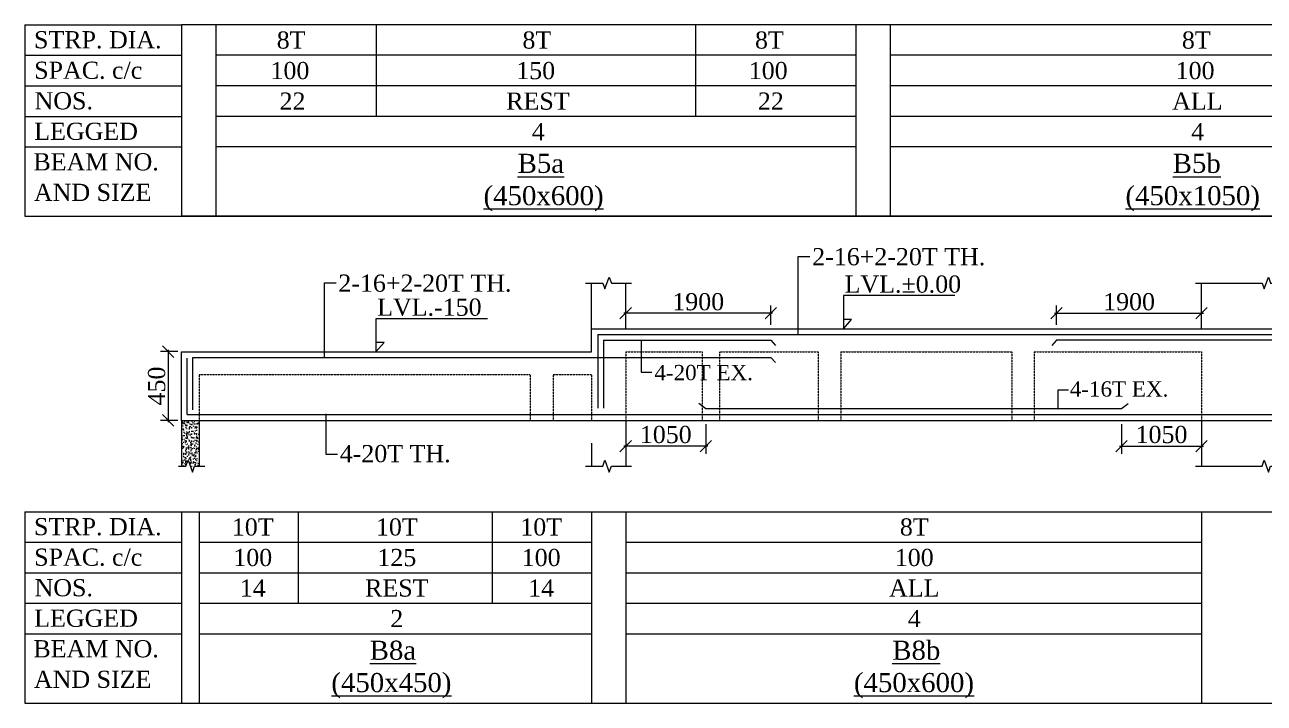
# Model space of a CAD drawing. Header units: millimetres. Extents: x 9781889 to 10654170, y -7832723 to -7608561.
# Drawn here: x 9914775 to 9931014, y -7786280 to -7777391 of the extents above; entities that cross this region are included whole.
import ezdxf
from ezdxf.enums import TextEntityAlignment as Align

# ---------------------------------------------------------------- set-up
doc = ezdxf.new("R2010")
doc.units = ezdxf.units.MM
doc.header["$LTSCALE"] = 10
doc.header["$PDMODE"] = 3
doc.linetypes.add('HIDDEN', pattern=[0.375, 0.25, -0.125])
for name, color, linetype, lineweight in [('LVL', 3, 'Continuous', 0), ('S-CUT OUT LINE', 9, 'Continuous', 0), ('S-DIM L.S.', 7, 'Continuous', 0), ('S-HATCH', 8, 'Continuous', 0), ('S-L.S.SECTION', 5, 'Continuous', 0), ('S-L.S.SLAB LINE', 252, 'HIDDEN', 0), ('S-L.S.STEEL', 1, 'Continuous', 9), ('S-SECTION MARK', 7, 'Continuous', 0), ('S-SHEET', 251, 'Continuous', 0), ('S-TEXT', 7, 'Continuous', 0), ('S-TEXT L.S. BEAM NO.', 30, 'Continuous', 0), ('S-TEXT. L.S.', 7, 'Continuous', 0)]:
    doc.layers.add(name, color=color, linetype=linetype, lineweight=lineweight)
doc.styles.add('135', font='arial.ttf', dxfattribs={"width": 0.8, "height": 135})
doc.styles.get("Standard").update_dxf_attribs({"font": 'arial.ttf'})
doc.styles.add('TEXT', font='times.ttf')
doc.dimstyles.new('75', dxfattribs={"dimtxt": 135, "dimasz": 90, "dimexe": 0.1, "dimexo": 0.03, "dimgap": 0.09, "dimtad": 1, "dimdec": 0, "dimzin": 0, "dimdsep": 46, "dimtxsty": '135', "dimblk": 'ARCHTICK', "dimcen": 0.09, "dimclrd": 256, "dimclre": 256, "dimclrt": 256, "dimadec": 0, "dimazin": 0, "dimtfac": 1, "dimtdec": 0, "dimtofl": 0, "dimtmove": 1, "dimatfit": 3, "dimldrblk": 'DOTSMALL', "dimfxl": 1, "dimtolj": 1, "dimtzin": 0, "dimlwd": -1, "dimlwe": -1, "dimarcsym": 0})
doc.dimstyles.new('SETU_1', dxfattribs={"dimtxt": 200, "dimasz": 150, "dimexe": 100, "dimexo": 50, "dimgap": 35, "dimtad": 1, "dimdec": 0, "dimzin": 0, "dimdsep": 46, "dimtxsty": 'Standard', "dimblk": 'OBLIQUE', "dimcen": 150, "dimdle": 25, "dimclrd": 256, "dimclre": 7, "dimclrt": 256, "dimadec": 0, "dimazin": 0, "dimtfac": 1, "dimtdec": 0, "dimtofl": 0, "dimtmove": 1, "dimatfit": 3, "dimfxl": 1, "dimtolj": 1, "dimtzin": 0, "dimlwd": -1, "dimlwe": 5, "dimarcsym": 1})

# ---------------------------------------------------------------- blocks, each defined once
blk = doc.blocks.new('_ArchTick')
at = {"color": 0, "linetype": 'ByBlock', "const_width": 0.15}
blk.add_lwpolyline([(-0.5, -0.5), (0.5, 0.5)], dxfattribs=at)
blk = doc.blocks.new('_Oblique')
at = {"color": 0, "linetype": 'ByBlock', "lineweight": -2}
blk.add_line((-0.5, -0.5), (0.5, 0.5), dxfattribs=at)
blk = doc.blocks.new('*D83')
at = {"layer": 'Defpoints', "color": 0, "transparency": 16777216}
for p in [(9916828, -7781674), (9916653, -7782574), (9916828, -7782574, 0)]:
    blk.add_point(p, dxfattribs=at)
at = {"layer": 'S-DIM L.S.', "color": 7, "lineweight": 5, "transparency": 16777216}
for p, q in [((9916778, -7781674), (9916553, -7781674)), ((9916778, -7782574), (9916553, -7782574))]:
    blk.add_line(p, q, dxfattribs=at)
at = {"layer": 'S-DIM L.S.', "transparency": 16777216}
blk.add_line((9916653, -7781649), (9916653, -7782599), dxfattribs=at)
at = {"layer": 'S-DIM L.S.', "transparency": 16777216, "xscale": 150, "yscale": 150, "zscale": 150}
for p, rotation in [((9916653, -7781674), 90), ((9916653, -7782574), 270)]:
    blk.add_blockref('_Oblique', p, dxfattribs=dict(at, rotation=rotation))
at = {"layer": 'S-DIM L.S.', "transparency": 16777216, "insert": (9916503, -7782124), "char_height": 225, "attachment_point": 5, "rotation": 90, "style": 'TEXT'}
blk.add_mtext('\\A1;450', dxfattribs=at)
blk = doc.blocks.new('*D84')
at = {"layer": 'Defpoints', "color": 0, "transparency": 16777216}
for p in [(9922648, -7781171), (9922648, -7781374, 0), (9924548, -7781374, 0)]:
    blk.add_point(p, dxfattribs=at)
at = {"layer": 'S-DIM L.S.', "transparency": 16777216}
blk.add_line((9924573, -7781171), (9922623, -7781171), dxfattribs=at)
at = {"layer": 'S-DIM L.S.', "color": 7, "lineweight": 5, "transparency": 16777216}
for p, q in [((9922648, -7781324), (9922648, -7781071)), ((9924548, -7781324), (9924548, -7781071))]:
    blk.add_line(p, q, dxfattribs=at)
at = {"layer": 'S-DIM L.S.', "transparency": 16777216, "xscale": 150, "yscale": 150, "zscale": 150, "rotation": 180}
blk.add_blockref('_Oblique', (9922648, -7781171), dxfattribs=at)
at = {"layer": 'S-DIM L.S.', "transparency": 16777216, "xscale": 150, "yscale": 150, "zscale": 150}
blk.add_blockref('_Oblique', (9924548, -7781171), dxfattribs=at)
at = {"layer": 'S-DIM L.S.', "transparency": 16777216, "insert": (9923598, -7781021), "char_height": 225, "attachment_point": 5, "style": 'TEXT'}
blk.add_mtext('\\A1;1900', dxfattribs=at)
blk = doc.blocks.new('*D85')
at = {"layer": 'Defpoints', "color": 0, "transparency": 16777216}
for p in [(9929143, -7782574, 0), (9930193, -7782574, 0), (9930193, -7782911)]:
    blk.add_point(p, dxfattribs=at)
at = {"layer": 'S-DIM L.S.', "color": 7, "lineweight": 5, "transparency": 16777216}
for p, q in [((9929143, -7782624), (9929143, -7783011)), ((9930193, -7782624), (9930193, -7783011))]:
    blk.add_line(p, q, dxfattribs=at)
at = {"layer": 'S-DIM L.S.', "transparency": 16777216}
blk.add_line((9929118, -7782911), (9930218, -7782911), dxfattribs=at)
at = {"layer": 'S-DIM L.S.', "transparency": 16777216, "xscale": 150, "yscale": 150, "zscale": 150, "rotation": 180}
blk.add_blockref('_Oblique', (9929143, -7782911), dxfattribs=at)
at = {"layer": 'S-DIM L.S.', "transparency": 16777216, "xscale": 150, "yscale": 150, "zscale": 150}
blk.add_blockref('_Oblique', (9930193, -7782911), dxfattribs=at)
at = {"layer": 'S-DIM L.S.', "transparency": 16777216, "insert": (9929668, -7782761), "char_height": 225, "attachment_point": 5, "style": 'TEXT'}
blk.add_mtext('\\A1;1050', dxfattribs=at)
blk = doc.blocks.new('*D86')
at = {"layer": 'Defpoints', "color": 0, "transparency": 16777216}
for p in [(9922648, -7782574, 0), (9923698, -7782574, 0), (9922648, -7782911)]:
    blk.add_point(p, dxfattribs=at)
at = {"layer": 'S-DIM L.S.', "color": 7, "lineweight": 5, "transparency": 16777216}
for p, q in [((9922648, -7782624), (9922648, -7783011)), ((9923698, -7782624), (9923698, -7783011))]:
    blk.add_line(p, q, dxfattribs=at)
at = {"layer": 'S-DIM L.S.', "transparency": 16777216}
blk.add_line((9923723, -7782911), (9922623, -7782911), dxfattribs=at)
at = {"layer": 'S-DIM L.S.', "transparency": 16777216, "xscale": 150, "yscale": 150, "zscale": 150, "rotation": 180}
blk.add_blockref('_Oblique', (9922648, -7782911), dxfattribs=at)
at = {"layer": 'S-DIM L.S.', "transparency": 16777216, "xscale": 150, "yscale": 150, "zscale": 150}
blk.add_blockref('_Oblique', (9923698, -7782911), dxfattribs=at)
at = {"layer": 'S-DIM L.S.', "transparency": 16777216, "insert": (9923173, -7782761), "char_height": 225, "attachment_point": 5, "style": 'TEXT'}
blk.add_mtext('\\A1;1050', dxfattribs=at)
blk = doc.blocks.new('*D87')
at = {"layer": 'Defpoints', "color": 0, "transparency": 16777216}
for p in [(9930193, -7781171), (9928293, -7781374, 0), (9930193, -7781374, 0)]:
    blk.add_point(p, dxfattribs=at)
at = {"layer": 'S-DIM L.S.', "transparency": 16777216}
blk.add_line((9928268, -7781171), (9930218, -7781171), dxfattribs=at)
at = {"layer": 'S-DIM L.S.', "color": 7, "lineweight": 5, "transparency": 16777216}
for p, q in [((9928293, -7781324), (9928293, -7781071)), ((9930193, -7781324), (9930193, -7781071))]:
    blk.add_line(p, q, dxfattribs=at)
at = {"layer": 'S-DIM L.S.', "transparency": 16777216, "xscale": 150, "yscale": 150, "zscale": 150, "rotation": 180}
blk.add_blockref('_Oblique', (9928293, -7781171), dxfattribs=at)
at = {"layer": 'S-DIM L.S.', "transparency": 16777216, "xscale": 150, "yscale": 150, "zscale": 150}
blk.add_blockref('_Oblique', (9930193, -7781171), dxfattribs=at)
at = {"layer": 'S-DIM L.S.', "transparency": 16777216, "insert": (9929243, -7781021), "char_height": 225, "attachment_point": 5, "style": 'TEXT'}
blk.add_mtext('\\A1;1900', dxfattribs=at)

msp = doc.modelspace()

# ---------------------------------------------------------------- hatches: boundary and pattern name
at = {"layer": 'S-HATCH'}
h = msp.add_hatch(dxfattribs=at)
h.set_pattern_fill('AR-CONC', color=256, scale=0.5)
h.set_pattern_definition([(50, (123099.43, -53957.326), (91.0923345, -7.96954277), [9.525, -104.775]), (355, (123099.43, -53957.33), (-17.6217107, 95.5284226), [7.62, -83.8202921]), (100.4514447, (123107.02, -53957.99), (73.47062355, 87.55887596), [8.0950044, -89.0451223]), (46.1842, (123099.43, -53931.93), (135.5395204, -21.021164), [14.2875, -157.1625]), (96.6355576, (123110.72, -53933.68), (118.702067, 123.7130623), [12.1425116, -133.5678041]), (351.1841512, (123099.43, -53931.93), (118.702067, 123.7130623), [11.4299835, -125.729866]), (21, (123112.13, -53938.276), (75.80719563, -51.1325991), [9.525, -104.775]), (326, (123112.13, -53938.28), (30.9010142, 92.09398306), [7.62, -83.82]), (71.451445, (123118.445, -53942.54), (106.70820964, 40.96138444), [8.0950044, -89.0449688]), (37.5, (123099.428, -53957.326), (1.544301625, 42.27751944), [0, -82.804, 0, -85.09, 0, -84.1375]), (7.5, (123099.43, -53957.326), (33.40983126, 50.09028741), [0, -48.514, 0, -80.899, 0, -32.0675]), (327.5, (123071.107, -53957.326), (67.79529758, -2.864372), [0, -31.75, 0, -99.06, 0, -131.445]), (317.5, (123058.41, -53957.326), (74.0645907, 12.71324552), [0, -41.275, 0, -65.786, 0, -93.345])])
h.paths.add_polyline_path([(9917057.7, -7783174.5), (9916941.9, -7783174.5), (9916914, -7783097.6), (9916886, -7783174.5), (9916827.7, -7783174.5), (9916827.7, -7782574.5), (9917057.7, -7782574.5)])

# ---------------------------------------------------------------- linework, layer by layer
at = {"layer": 'LVL', "linetype": 'Continuous', "elevation": 0}
for points in [[(9926961.3, -7780939.4), (9925500.1, -7780939.4), (9925500.1, -7781374.5), (9925608.2, -7781252.4), (9925500.1, -7781252.4)], [(9920836.9, -7781241.9), (9919375.7, -7781241.9), (9919375.7, -7781674.5), (9919483.8, -7781552.4), (9919375.7, -7781552.4)]]:
    msp.add_lwpolyline(points, dxfattribs=at)
at = {"layer": 'S-CUT OUT LINE', "color": 5, "elevation": 0}
for points in [[(9922119.5, -7780774.5), (9922348.1, -7780774.5), (9922376.1, -7780851.3), (9922432, -7780697.6), (9922460, -7780774.5), (9922722.8, -7780774.5)], [(9930114.5, -7780774.5), (9930986, -7780774.5), (9931013.9, -7780851.3), (9931069.9, -7780697.6), (9931097.9, -7780774.5), (9932067.8, -7780774.5)], [(9922119.5, -7783174.5), (9922348.1, -7783174.5), (9922376.1, -7783097.6), (9922432, -7783251.3), (9922460, -7783174.5), (9922722.8, -7783174.5)], [(9930114.5, -7783174.5), (9930986, -7783174.5), (9931013.9, -7783097.6), (9931069.9, -7783251.3), (9931097.9, -7783174.5), (9932067.8, -7783174.5)]]:
    msp.add_lwpolyline(points, dxfattribs=at)
at = {"layer": 'S-CUT OUT LINE', "color": 1, "elevation": 0}
msp.add_lwpolyline([(9916788.3, -7783174.5), (9916886, -7783174.5), (9916914, -7783097.6), (9916969.9, -7783251.3), (9916997.9, -7783174.5), (9917132.7, -7783174.5)], dxfattribs=at)
at = {"layer": 'S-L.S.SECTION'}
for p, q in [((9922197.8, -7781674.5, 0), (9922197.8, -7780774.5, 0)), ((9922647.8, -7781374.5, 0), (9922647.8, -7780774.5, 0)), ((9930192.8, -7781374.5, 0), (9930192.8, -7780774.5, 0)), ((9922197.8, -7781374.5, 0), (9936272.8, -7781374.5, 0)), ((9916827.7, -7781674.5, 0), (9922197.7, -7781674.5, 0)), ((9916827.7, -7782574.5, 0), (9916827.7, -7781674.5, 0)), ((9916827.7, -7782574.5, 0), (9916827.7, -7781674.5, 0)), ((9916827.7, -7782575.6, 0), (9936272.8, -7782574.5, 0)), ((9922647.8, -7782574.5, 0), (9922647.8, -7783174.5, 0)), ((9930192.8, -7782574.5, 0), (9930192.8, -7783174.5, 0)), ((9922197.8, -7782874.5, 0), (9922197.8, -7783174.5, 0))]:
    msp.add_line(p, q, dxfattribs=at)
at = {"layer": 'S-L.S.SECTION', "color": 1}
for p, q in [((9916827.7, -7782574.5, 0), (9916827.7, -7783174.5, 0)), ((9917057.7, -7782574.5, 0), (9917057.7, -7783174.5, 0))]:
    msp.add_line(p, q, dxfattribs=at)
at = {"layer": 'S-L.S.SLAB LINE', "ltscale": 0.3}
for p, q in [((9922647.8, -7781674.5, 0), (9922647.8, -7782574.5, 0)), ((9922647.8, -7781674.5, 0), (9923647.8, -7781674.5, 0)), ((9923647.8, -7781674.5, 0), (9923647.8, -7782574.5, 0)), ((9923877.8, -7781674.5, 0), (9925168.2, -7781674.5, 0)), ((9923877.8, -7781674.5, 0), (9923877.8, -7782574.5, 0)), ((9925168.2, -7781674.5, 0), (9925168.2, -7782574.5, 0)), ((9925468.2, -7781674.5, 0), (9927705.7, -7781674.5, 0)), ((9925468.2, -7781674.5, 0), (9925468.2, -7782574.5, 0)), ((9927705.7, -7781674.5, 0), (9927705.7, -7782574.5, 0)), ((9928001.1, -7781674.5, 0), (9930192.8, -7781674.5, 0)), ((9928001.1, -7781674.5, 0), (9928001.1, -7782574.5, 0)), ((9930192.8, -7781674.5, 0), (9930192.8, -7782574.5, 0)), ((9917057.7, -7781974.5, 0), (9921397.8, -7781974.5, 0)), ((9917057.7, -7781974.5, 0), (9917057.8, -7782574.5, 0)), ((9921397.8, -7781974.5, 0), (9921397.8, -7782574.5, 0)), ((9921697.8, -7781974.5, 0), (9921697.8, -7782574.5, 0)), ((9921697.8, -7781974.5, 0), (9922197.8, -7781974.5, 0)), ((9922197.8, -7781974.5, 0), (9922197.8, -7782574.5, 0))]:
    msp.add_line(p, q, dxfattribs=at)
at = {"layer": 'S-L.S.STEEL'}
for p, q in [((9922283.3, -7781449.5, 0), (9936197.8, -7781449.5, 0)), ((9922283.3, -7781449.5, 0), (9922283.4, -7782412.4, 0)), ((9922358.3, -7781524.5, 0), (9922358.4, -7782412.4, 0)), ((9916902.7, -7782499.5, 0), (9916902.7, -7781757.8, 0)), ((9916977.7, -7782435.3, 0), (9916977.7, -7781749.5, 0)), ((9916902.7, -7782499.5, 0), (9936122.8, -7782499.5, 0))]:
    msp.add_line(p, q, dxfattribs=at)
at = {"layer": 'S-L.S.STEEL', "elevation": 0}
msp.add_lwpolyline([(9929232.1, -7782356.2), (9929142.6, -7782424.5), (9923697.9, -7782424.5), (9923606.7, -7782353.7)], dxfattribs=at)
at = {"layer": 'S-L.S.STEEL'}
for points in [[(9922358.3, -7781524.5, 0), (9924547.8, -7781524.5, 0), (9924610.9, -7781591.3, 0)], [(9932992.9, -7781524.5, 0), (9928292.9, -7781524.5, 0), (9928229.7, -7781591.3, 0)], [(9916977.7, -7781749.5, 0), (9924547.8, -7781749.5, 0), (9924610.9, -7781816.3, 0)]]:
    msp.add_polyline3d(points, dxfattribs=at)
at = {"layer": 'S-SHEET'}
for p, q in [((9914774.6, -7777391, 0), (9916827.7, -7777391, 0)), ((9914774.6, -7777391), (9914774.6, -7779900.3)), ((9939037.8, -7777391.3, 0), (9916827.7, -7777391, 0)), ((9916827.7, -7777391, 0), (9916827.7, -7779900.3, 0)), ((9917277.7, -7777391, 0), (9917277.7, -7779900.3, 0)), ((9919377.7, -7777391, 0), (9919377.7, -7778591, 0)), ((9923562.7, -7777391, 0), (9923562.7, -7778591, 0)), ((9925662.7, -7777391, 0), (9925662.7, -7779900.3, 0)), ((9926112.7, -7777391, 0), (9926112.7, -7779900.3, 0)), ((9914774.6, -7777791, 0), (9916827.7, -7777791, 0)), ((9925662.7, -7777791, 0), (9917277.7, -7777791, 0)), ((9934107.7, -7777791, 0), (9926112.7, -7777791, 0)), ((9914774.6, -7778191, 0), (9916827.7, -7778191, 0)), ((9925662.7, -7778191, 0), (9917277.7, -7778191, 0)), ((9934107.7, -7778191, 0), (9926112.7, -7778191, 0)), ((9914774.6, -7778591, 0), (9916827.7, -7778591, 0)), ((9925662.7, -7778591, 0), (9917277.7, -7778591, 0)), ((9934107.7, -7778591, 0), (9926112.7, -7778591, 0)), ((9914774.6, -7778991, 0), (9916827.7, -7778991, 0)), ((9925662.7, -7778991, 0), (9917277.7, -7778991, 0)), ((9934107.7, -7778991, 0), (9926112.7, -7778991, 0)), ((9914774.6, -7779900.3), (9966108.7, -7779900.3)), ((9914774.6, -7779900.3, 0), (9916827.7, -7779900.3, 0)), ((9939037.8, -7779900.6, 0), (9916827.7, -7779900.3, 0)), ((9914774.6, -7783771, 0), (9916827.7, -7783771, 0)), ((9914774.6, -7783771), (9914774.6, -7786280.2)), ((9916827.7, -7783771, 0), (9916827.7, -7786280.2, 0)), ((9916827.7, -7783771, 0), (9936272.8, -7783771, 0)), ((9917057.7, -7783771, 0), (9917057.7, -7786280.2, 0)), ((9918357.7, -7783771, 0), (9918357.7, -7784971, 0)), ((9920897.7, -7783771, 0), (9920897.7, -7784971, 0)), ((9922197.8, -7783771, 0), (9922197.8, -7786280.2, 0)), ((9922647.8, -7783771, 0), (9922647.8, -7786280.2, 0)), ((9930192.8, -7783771, 0), (9930192.8, -7786280.2, 0)), ((9914774.6, -7784171, 0), (9916827.7, -7784171, 0)), ((9917057.7, -7784171, 0), (9922197.8, -7784171, 0)), ((9922647.8, -7784171, 0), (9930192.8, -7784171, 0)), ((9914774.6, -7784571, 0), (9916827.7, -7784571, 0)), ((9917057.7, -7784571, 0), (9922197.8, -7784571, 0)), ((9922647.8, -7784571, 0), (9930192.8, -7784571, 0)), ((9914774.6, -7784971, 0), (9916827.7, -7784971, 0)), ((9917057.7, -7784971, 0), (9922197.8, -7784971, 0)), ((9922647.8, -7784971, 0), (9930192.8, -7784971, 0)), ((9914774.6, -7785371, 0), (9916827.7, -7785371, 0)), ((9917057.7, -7785371, 0), (9922197.8, -7785371, 0)), ((9922647.8, -7785371, 0), (9930192.8, -7785371, 0)), ((9914774.6, -7786280.2), (9966108.7, -7786280.2)), ((9914774.6, -7786280.2, 0), (9916827.7, -7786280.2, 0)), ((9916827.7, -7786280.2, 0), (9936272.8, -7786280.2, 0))]:
    msp.add_line(p, q, dxfattribs=at)

# ---------------------------------------------------------------- texts
at = {"layer": 'LVL', "style": 'TEXT'}
for s, p in [('LVL.%%P0.00', (9925515.9, -7780901, 0)), ('LVL.-150', (9919391.4, -7781203.4, 0))]:
    msp.add_text(s, height=225, dxfattribs=at).set_placement(p)
at = {"layer": 'S-TEXT', "style": 'TEXT'}
for s, p in [('STRP. DIA.', (9915731.4, -7777699.1, 0)), ('SPAC. c/c', (9915605.8, -7778099.1, 0)), ('NOS.', (9915285.2, -7778499.1, 0)), ('LEGGED', (9915577.9, -7778899.1, 0)), ('BEAM NO.', (9915709.1, -7779299.1, 0)), ('AND SIZE', (9915663.9, -7779699.1, 0)), ('STRP. DIA.', (9915731.4, -7784079, 0)), ('SPAC. c/c', (9915605.8, -7784479, 0)), ('NOS.', (9915285.2, -7784879, 0)), ('LEGGED', (9915577.9, -7785279, 0)), ('BEAM NO.', (9915709.1, -7785679, 0)), ('AND SIZE', (9915663.9, -7786079, 0))]:
    msp.add_text(s, height=225, dxfattribs=at).set_placement(p, align=Align.CENTER)
at = {"layer": 'S-TEXT', "linetype": 'ByBlock', "style": 'TEXT'}
for s, p in [('8T', (9918263.9, -7777591, 0)), ('8T', (9921483.5, -7777591, 0)), ('8T', (9924530.6, -7777591, 0)), ('8T', (9930123.5, -7777591, 0)), ('100', (9918248.7, -7777991, 0)), ('150', (9921468.3, -7777991, 0)), ('100', (9924515.3, -7777991, 0)), ('100', (9930108.3, -7777991, 0)), ('22', (9918282.4, -7778391, 0)), ('REST', (9921498, -7778391, 0)), ('22', (9924549.1, -7778391, 0)), ('ALL', (9930138, -7778391, 0)), ('4', (9921502, -7778791, 0)), ('4', (9930142, -7778791, 0)), ('10T', (9917761.2, -7783971, 0)), ('10T', (9919649.1, -7783971, 0)), ('10T', (9921540.4, -7783971, 0)), ('8T', (9926428.5, -7783971, 0)), ('100', (9917761.2, -7784371, 0)), ('125', (9919649.1, -7784371, 0)), ('100', (9921540.4, -7784371, 0)), ('100', (9926428.5, -7784371, 0)), ('14', (9917761.2, -7784771, 0)), ('REST', (9919649.1, -7784771, 0)), ('14', (9921540.4, -7784771, 0)), ('ALL', (9926428.5, -7784771, 0)), ('2', (9919649.1, -7785171, 0)), ('4', (9926428.5, -7785171, 0))]:
    msp.add_text(s, height=225, dxfattribs=at).set_placement(p, align=Align.MIDDLE_CENTER)
at = {"layer": 'S-TEXT L.S. BEAM NO.', "color": 140, "linetype": 'ByBlock', "style": 'TEXT'}
for s, p in [('%%UB5a', (9921232.1, -7779331.7, 0)), ('%%U(450x600)', (9920785.3, -7779754.7, 0)), ('%%UB8b', (9926140.5, -7785711.6, 0)), ('%%U(450x600)', (9925638.1, -7786134.6, 0))]:
    msp.add_text(s, height=250, dxfattribs=at).set_placement(p)
at = {"layer": 'S-TEXT L.S. BEAM NO.', "color": 200, "linetype": 'ByBlock', "style": 'TEXT'}
for s, p in [('%%UB5b', (9929814.7, -7779331.7, 0)), ('%%U(450x1050)', (9929195.6, -7779754.7, 0))]:
    msp.add_text(s, height=250, dxfattribs=at).set_placement(p)
at = {"layer": 'S-TEXT L.S. BEAM NO.', "color": 145, "linetype": 'ByBlock', "style": 'TEXT'}
for s, p in [('%%UB8a', (9919294, -7785711.6, 0)), ('%%U(450x450)', (9918791.6, -7786134.6, 0))]:
    msp.add_text(s, height=250, dxfattribs=at).set_placement(p)
at = {"layer": 'S-TEXT. L.S.', "style": 'TEXT'}
for s, height, p in [('2-16+2-20T TH.', 225, (9925090.9, -7780542, 0)), ('2-16+2-20T TH.', 225, (9918882.7, -7780888.7, 0)), ('4-20T EX.', 200, (9923023.6, -7782047.9, 0)), ('4-16T EX.', 200, (9928465.8, -7782262.4, 0)), ('4-20T TH.', 225, (9918901.1, -7783122.3, 0))]:
    msp.add_text(s, height=height, dxfattribs=at).set_placement(p)

# ---------------------------------------------------------------- dimensions: what is measured, and where the dimension line sits
at = {"layer": 'S-DIM L.S.'}
for base, p1, p2, picture, middle in [((9922647.8, -7781170.7, 0), (9924547.8, -7781374.5, 0), (9922647.8, -7781374.5, 0), '*D84', (9923597.8, -7781020.9, 0)), ((9922647.8, -7782910.5, 0), (9923697.9, -7782574.5, 0), (9922647.8, -7782574.5, 0), '*D86', (9923172.8, -7782761.1, 0))]:
    dim = msp.add_linear_dim(base=base, p1=p1, p2=p2, dimstyle='SETU_1', override={"dimtxt": 225, "dimtxsty": 'TEXT'}, dxfattribs=at)
    dim.commit()
    dim.dimension.update_dxf_attribs({"geometry": picture, "text_midpoint": middle})
for base, p1, p2, picture, middle in [((9930192.9, -7781170.7, 0), (9928292.9, -7781374.5, 0), (9930192.9, -7781374.5, 0), '*D87', (9929242.9, -7781020.9, 0)), ((9930192.8, -7782910.5, 0), (9929142.6, -7782574.5, 0), (9930192.8, -7782574.5, 0), '*D85', (9929667.7, -7782761.1, 0))]:
    dim = msp.add_linear_dim(base=base, p1=p1, p2=p2, angle=180, dimstyle='SETU_1', override={"dimtxt": 225, "dimtxsty": 'TEXT'}, dxfattribs=at)
    dim.commit()
    dim.dimension.update_dxf_attribs({"geometry": picture, "text_midpoint": middle})
at = {"layer": 'S-DIM L.S.', "color": 7}
dim = msp.add_linear_dim(base=(9916652.6, -7782574.5, 0), p1=(9916827.7, -7781674.5, 0), p2=(9916827.7, -7782574.5, 0), angle=90, dimstyle='SETU_1', override={"dimtxt": 225, "dimlfac": 0.5, "dimtxsty": 'TEXT'}, dxfattribs=at)
dim.commit()
dim.dimension.update_dxf_attribs({"geometry": '*D83', "text_midpoint": (9916503.1, -7782124.5, 0)})

# ---------------------------------------------------------------- leaders
at = {"layer": 'S-SECTION MARK'}
for points in [[(9924909.3, -7781449.5, 0), (9924909.3, -7780426.8, 0), (9925061.8, -7780426.8, 0)], [(9918701, -7781749.5, 0), (9918701, -7780773.6, 0), (9918853.6, -7780773.6, 0)], [(9922849.6, -7781524.5, 0), (9922849.6, -7781942.7, 0), (9922988.9, -7781942.7, 0)], [(9928311.9, -7782424.5, 0), (9928311.9, -7782172.1, 0), (9928447.3, -7782172.1, 0)], [(9918719.4, -7782495.5, 0), (9918719.4, -7783017.5, 0), (9918871.9, -7783017.5, 0)]]:
    msp.add_leader(points, dimstyle='75', override={"dimasz": 75}, dxfattribs=at)

doc.saveas('drawing.dxf')
